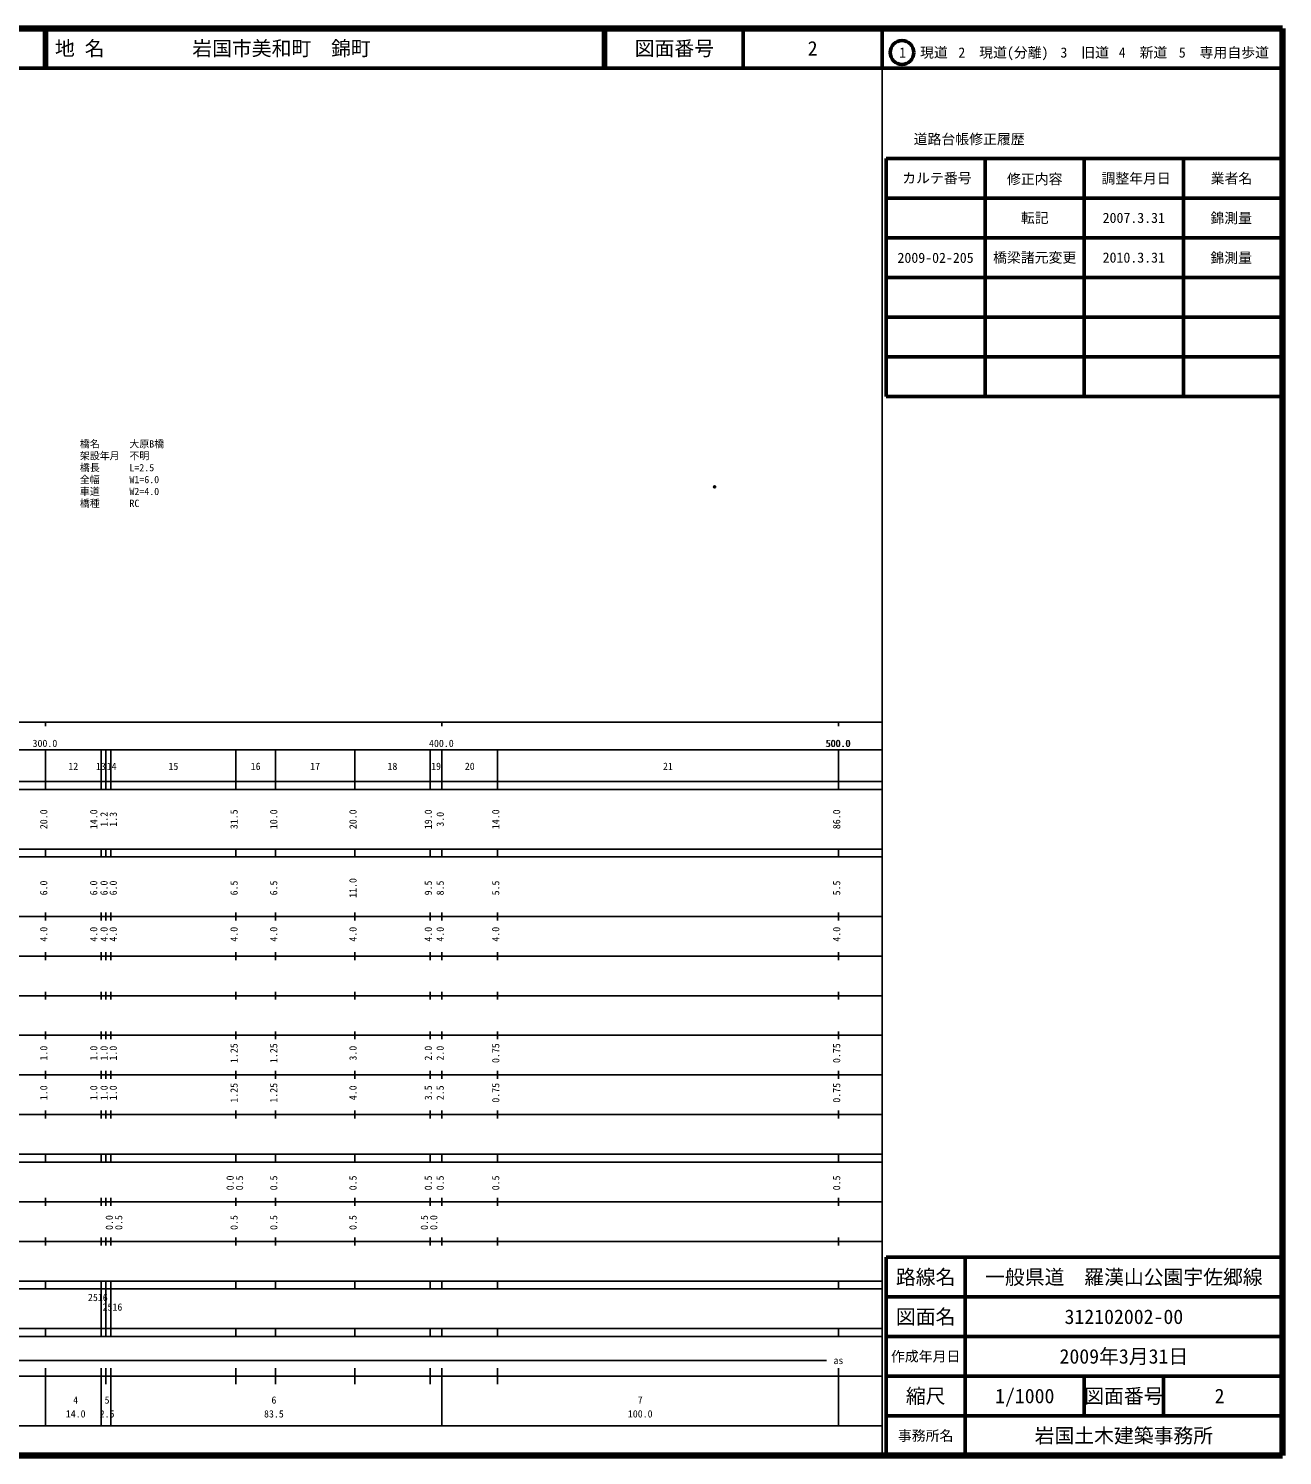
# Model space of a CAD drawing. Units: millimetres on the paper. Extents: x 40 to 680, y 20 to 380.
# Drawn here: x 363.7 to 680, y 20 to 380 of the extents above; entities that cross this region are included whole.
import ezdxf
from ezdxf.enums import TextEntityAlignment as Align

# ---------------------------------------------------------------- set-up
doc = ezdxf.new("R2010")
doc.units = ezdxf.units.MM
doc.header["$PDMODE"] = 32
doc.header["$PDSIZE"] = 0.5
for name, color, linetype in [('M-OTRS', 6, 'Continuous'), ('M-STR-HTXT', 7, 'Continuous'), ('M-TTL-TXT', 7, 'Continuous')]:
    doc.layers.add(name, color=color, linetype=linetype)
for name, color, linetype, lineweight in [('M-TTL', 2, 'Continuous', 140), ('M-TTL-BAND', 7, 'Continuous', 25), ('M-TTL-FRAM', 2, 'Continuous', 50), ('M-TTL-LINE', 7, 'Continuous', 50)]:
    doc.layers.add(name, color=color, linetype=linetype, lineweight=lineweight)
doc.styles.add('ＭＳ ゴシック', font='')
doc.styles.get('ＭＳ ゴシック').set_extended_font_data('MS Gothic')

msp = doc.modelspace()

# ---------------------------------------------------------------- linework, layer by layer
at = {"layer": 'M-OTRS'}
msp.add_point((536.777, 264.352), dxfattribs=at)
at = {"layer": 'M-TTL'}
for p, q in [((680, 380), (40, 380)), ((680, 20), (680, 380)), ((40, 20), (680, 20))]:
    msp.add_line(p, q, dxfattribs=at)
at = {"layer": 'M-TTL-BAND'}
for p, q in [((579, 20), (579, 370)), ((40, 205), (579, 205)), ((368, 205), (368, 204)), ((468, 205), (468, 204)), ((568, 205), (568, 204)), ((68, 198), (579, 198)), ((368, 188), (368, 198)), ((382, 188), (382, 198)), ((383.2, 188), (383.2, 198)), ((384.5, 188), (384.5, 198)), ((416, 188), (416, 198)), ((426, 188), (426, 198)), ((446, 188), (446, 198)), ((465, 188), (465, 198)), ((468, 188), (468, 198)), ((482, 188), (482, 198)), ((568, 188), (568, 198)), ((40, 190), (579, 190)), ((40, 188), (579, 188)), ((40, 173), (579, 173)), ((368, 171), (368, 173)), ((382, 171), (382, 173)), ((383.2, 171), (383.2, 173)), ((384.5, 171), (384.5, 173)), ((416, 171), (416, 173)), ((426, 171), (426, 173)), ((446, 171), (446, 173)), ((465, 171), (465, 173)), ((468, 171), (468, 173)), ((482, 171), (482, 173)), ((568, 171), (568, 173)), ((40, 171), (579, 171)), ((40, 156), (579, 156)), ((368, 155), (368, 157)), ((382, 155), (382, 157)), ((383.2, 155), (383.2, 157)), ((384.5, 155), (384.5, 157)), ((416, 155), (416, 157)), ((426, 155), (426, 157)), ((446, 155), (446, 157)), ((465, 155), (465, 157)), ((468, 155), (468, 157)), ((482, 155), (482, 157)), ((568, 155), (568, 157)), ((46, 146), (579, 146)), ((368, 145), (368, 147)), ((382, 145), (382, 147)), ((383.2, 145), (383.2, 147)), ((384.5, 145), (384.5, 147)), ((416, 145), (416, 147)), ((426, 145), (426, 147)), ((446, 145), (446, 147)), ((465, 145), (465, 147)), ((468, 145), (468, 147)), ((482, 145), (482, 147)), ((568, 145), (568, 147)), ((368, 135), (368, 137)), ((382, 135), (382, 137)), ((383.2, 135), (383.2, 137)), ((384.5, 135), (384.5, 137)), ((416, 135), (416, 137)), ((426, 135), (426, 137)), ((446, 135), (446, 137)), ((465, 135), (465, 137)), ((468, 135), (468, 137)), ((482, 135), (482, 137)), ((568, 135), (568, 137)), ((52, 136), (579, 136)), ((46, 126), (579, 126)), ((368, 125), (368, 127)), ((382, 125), (382, 127)), ((383.2, 125), (383.2, 127)), ((384.5, 125), (384.5, 127)), ((416, 125), (416, 127)), ((426, 125), (426, 127)), ((446, 125), (446, 127)), ((465, 125), (465, 127)), ((468, 125), (468, 127)), ((482, 125), (482, 127)), ((568, 125), (568, 127)), ((52, 116), (579, 116)), ((368, 115), (368, 117)), ((382, 115), (382, 117)), ((383.2, 115), (383.2, 117)), ((384.5, 115), (384.5, 117)), ((416, 115), (416, 117)), ((426, 115), (426, 117)), ((446, 115), (446, 117)), ((465, 115), (465, 117)), ((468, 115), (468, 117)), ((482, 115), (482, 117)), ((568, 115), (568, 117)), ((46, 106), (579, 106)), ((368, 105), (368, 107)), ((382, 105), (382, 107)), ((383.2, 105), (383.2, 107)), ((384.5, 105), (384.5, 107)), ((416, 105), (416, 107)), ((426, 105), (426, 107)), ((446, 105), (446, 107)), ((465, 105), (465, 107)), ((468, 105), (468, 107)), ((482, 105), (482, 107)), ((568, 105), (568, 107)), ((40, 96), (579, 96)), ((40, 94), (579, 94)), ((368, 94), (368, 96)), ((382, 94), (382, 96)), ((383.2, 94), (383.2, 96)), ((384.5, 94), (384.5, 96)), ((416, 94), (416, 96)), ((426, 94), (426, 96)), ((446, 94), (446, 96)), ((465, 94), (465, 96)), ((468, 94), (468, 96)), ((482, 94), (482, 96)), ((568, 94), (568, 96)), ((49, 84), (579, 84)), ((368, 83), (368, 85)), ((382, 83), (382, 85)), ((383.2, 83), (383.2, 85)), ((384.5, 83), (384.5, 85)), ((416, 83), (416, 85)), ((426, 83), (426, 85)), ((446, 83), (446, 85)), ((465, 83), (465, 85)), ((468, 83), (468, 85)), ((482, 83), (482, 85)), ((568, 83), (568, 85)), ((40, 74), (579, 74)), ((368, 73), (368, 75)), ((382, 73), (382, 75)), ((383.2, 73), (383.2, 75)), ((384.5, 73), (384.5, 75)), ((416, 73), (416, 75)), ((426, 73), (426, 75)), ((446, 73), (446, 75)), ((465, 73), (465, 75)), ((468, 73), (468, 75)), ((482, 73), (482, 75)), ((568, 73), (568, 75)), ((40, 64), (579, 64)), ((40, 62), (579, 62)), ((368, 62), (368, 64)), ((382, 62), (382, 64)), ((382, 52), (382, 62)), ((383.2, 62), (383.2, 64)), ((383.2, 52), (383.2, 62)), ((383.2, 52), (383.2, 62)), ((384.5, 62), (384.5, 64)), ((384.5, 52), (384.5, 62)), ((416, 62), (416, 64)), ((426, 62), (426, 64)), ((446, 62), (446, 64)), ((465, 62), (465, 64)), ((468, 62), (468, 64)), ((482, 62), (482, 64)), ((568, 62), (568, 64)), ((40, 52), (579, 52)), ((368, 50), (368, 52)), ((382, 50), (382, 52)), ((383.2, 50), (383.2, 52)), ((384.5, 50), (384.5, 52)), ((416, 50), (416, 52)), ((426, 50), (426, 52)), ((446, 50), (446, 52)), ((465, 50), (465, 52)), ((468, 50), (468, 52)), ((482, 50), (482, 52)), ((568, 50), (568, 52)), ((40, 50), (579, 50)), ((71, 44), (565, 44)), ((40, 40), (579, 40)), ((368, 27.5), (368, 42)), ((382, 27.5), (382, 42)), ((383.2, 38), (383.2, 42)), ((384.5, 27.5), (384.5, 42)), ((416, 38), (416, 42)), ((426, 38), (426, 42)), ((446, 38), (446, 42)), ((465, 38), (465, 42)), ((468, 27.5), (468, 42)), ((482, 38), (482, 42)), ((568, 27.5), (568, 42)), ((68, 27.5), (579, 27.5))]:
    msp.add_line(p, q, dxfattribs=at)
at = {"layer": 'M-TTL-FRAM'}
for p, q in [((580, 347.197), (580, 287.197)), ((580, 347.197), (680, 347.197)), ((580, 287.197), (680, 287.197)), ((680, 70), (580, 70)), ((580, 70), (580, 20))]:
    msp.add_line(p, q, dxfattribs=at)
at = {"layer": 'M-TTL-LINE'}
for p, q in [((367.75, 380), (367.75, 370)), ((368.25, 380), (368.25, 370)), ((508.747, 380), (508.747, 370)), ((509.247, 380), (509.247, 370)), ((543.997, 380), (543.997, 370)), ((579, 380), (579, 370)), ((40, 370), (680, 370)), ((605, 347.197), (605, 287.197)), ((630, 347.197), (630, 287.197)), ((655, 347.197), (655, 287.197)), ((580, 337.197), (680, 337.197)), ((580, 327.197), (680, 327.197)), ((580, 317.197), (680, 317.197)), ((580, 307.197), (680, 307.197)), ((580, 297.197), (680, 297.197)), ((600, 70), (600, 20)), ((680, 60), (580, 60)), ((680, 50), (580, 50)), ((680, 40), (580, 40)), ((630, 40), (630, 30)), ((650, 40), (650, 30)), ((680, 30), (580, 30))]:
    msp.add_line(p, q, dxfattribs=at)
msp.add_circle((584.031, 373.958), 3, dxfattribs=at)

# ---------------------------------------------------------------- texts
at = {"layer": 'M-STR-HTXT', "style": 'ＭＳ ゴシック'}
for s, p in [('橋名\u3000\u3000\u3000大原B橋', (376.665, 273.749)), ('橋長\u3000\u3000\u3000L=2.5', (376.665, 267.749)), ('架設年月\u3000不明\u3000', (376.665, 270.749)), ('全幅\u3000\u3000\u3000W1=6.0', (376.665, 264.749)), ('車道\u3000\u3000\u3000W2=4.0', (376.665, 261.749)), ('橋種\u3000\u3000\u3000RC', (376.665, 258.749))]:
    msp.add_text(s, height=1.833, dxfattribs=at).set_placement(p, align=Align.BOTTOM_LEFT)
at = {"layer": 'M-TTL-BAND', "style": 'ＭＳ ゴシック'}
for s, p in [('300.0', (367.844, 198.195)), ('400.0', (467.844, 198.195)), ('500.0', (567.844, 198.195)), ('500.0', (568, 198.195)), ('12', (375, 192.405)), ('13', (381.97, 192.405)), ('14', (384.672, 192.405)), ('15', (400.25, 192.405)), ('16', (421, 192.405)), ('17', (436, 192.405)), ('18', (455.5, 192.405)), ('19', (466.5, 192.405)), ('20', (475, 192.405)), ('21', (525, 192.405)), ('as', (568, 42.5)), ('4', (375.6, 32.523)), ('5', (383.521, 32.523)), ('6', (425.6, 32.523)), ('7', (518, 32.523)), ('14.0', (375.6, 29.033)), ('2.5', (383.521, 29.033)), ('83.5', (425.6, 29.033)), ('100.0', (518, 29.033))]:
    msp.add_text(s, height=1.833, dxfattribs=at).set_placement(p, align=Align.BOTTOM_CENTER)
for s, p in [('20.0', (369, 180.5)), ('14.0', (381.599, 180.5)), ('1.2', (384.2, 180.5)), ('1.3', (386.532, 180.5)), ('31.5', (417, 180.5)), ('10.0', (427, 180.5)), ('20.0', (447, 180.5)), ('19.0', (466, 180.5)), ('3.0', (469, 180.5)), ('14.0', (483, 180.5)), ('86.0', (569, 180.5)), ('6.0', (369, 163.174)), ('6.0', (381.599, 163.174)), ('6.0', (384.2, 163.174)), ('6.0', (386.532, 163.174)), ('6.5', (417, 163.174)), ('6.5', (427, 163.174)), ('11.0', (447, 163.174)), ('9.5', (466, 163.174)), ('8.5', (469, 163.174)), ('5.5', (483, 163.174)), ('5.5', (569, 163.174)), ('4.0', (369, 151.5)), ('4.0', (381.599, 151.5)), ('4.0', (384.2, 151.5)), ('4.0', (386.532, 151.5)), ('4.0', (417, 151.5)), ('4.0', (427, 151.5)), ('4.0', (447, 151.5)), ('4.0', (466, 151.5)), ('4.0', (469, 151.5)), ('4.0', (483, 151.5)), ('4.0', (569, 151.5)), ('1.0', (369, 121.5)), ('1.0', (381.599, 121.5)), ('1.0', (384.2, 121.5)), ('1.0', (386.532, 121.5)), ('1.25', (417, 121.5)), ('1.25', (427, 121.5)), ('3.0', (447, 121.5)), ('2.0', (466, 121.5)), ('2.0', (469, 121.5)), ('0.75', (483, 121.5)), ('0.75', (569, 121.5)), ('1.0', (369, 111.5)), ('1.0', (381.599, 111.5)), ('1.0', (384.2, 111.5)), ('1.0', (386.532, 111.5)), ('1.25', (417, 111.5)), ('1.25', (427, 111.5)), ('4.0', (447, 111.5)), ('3.5', (466, 111.5)), ('2.5', (469, 111.5)), ('0.75', (483, 111.5)), ('0.75', (569, 111.5)), ('0.0', (416, 88.764)), ('0.5', (418.37, 88.764)), ('0.5', (427, 88.764)), ('0.5', (447, 88.764)), ('0.5', (466, 88.764)), ('0.5', (469, 88.764)), ('0.5', (483, 88.764)), ('0.5', (569, 88.764)), ('0.0', (385.532, 78.764)), ('0.5', (387.902, 78.764)), ('0.5', (417, 78.764)), ('0.5', (427, 78.764)), ('0.5', (447, 78.764)), ('0.5', (465, 78.764)), ('0.0', (467.37, 78.764))]:
    msp.add_text(s, height=1.833, rotation=90, dxfattribs=at).set_placement(p, align=Align.BOTTOM_CENTER)
for p in [(378.699, 58.405), (382.382, 55.986)]:
    msp.add_text('2516', height=1.833, dxfattribs=at).set_placement(p, align=Align.BOTTOM_LEFT)
at = {"layer": 'M-TTL-TXT', "style": 'ＭＳ ゴシック'}
for s, p in [('地 名', (370.38, 375)), ('岩国市美和町\u3000錦町', (405.024, 375))]:
    msp.add_text(s, height=3.666, dxfattribs=at).set_placement(p, align=Align.MIDDLE_LEFT)
for s, height, p in [('図面番号', 3.666, (526.622, 375)), ('2', 3.666, (561.497, 375)), ('1\u3000現道', 2.566, (589.448, 373.958)), ('2\u3000現道(分離)', 2.566, (609.619, 373.958)), ('3\u3000旧道', 2.566, (630.121, 373.958)), ('4\u3000新道', 2.566, (644.824, 373.958)), ('5\u3000専用自歩道', 2.566, (665.228, 373.958)), ('道路台帳修正履歴', 2.566, (600.968, 352.113)), ('カルテ番号', 2.566, (592.839, 342.277)), ('修正内容', 2.566, (617.509, 342.023)), ('調整年月日', 2.566, (643.089, 342.197)), ('業者名', 2.566, (667.134, 342.197)), ('転記', 2.566, (617.5, 332.245)), ('2007.3.31', 2.566, (642.5, 332.245)), ('錦測量', 2.566, (667.077, 332.189)), ('2009-02-205', 2.566, (592.5, 322.165)), ('橋梁諸元変更', 2.566, (617.5, 322.222)), ('2010.3.31', 2.566, (642.5, 322.222)), ('錦測量', 2.566, (667.077, 322.165)), ('路線名', 3.666, (590, 65)), ('路線名', 3.666, (590, 65)), ('一般県道\u3000羅漢山公園宇佐郷線', 3.666, (640, 65)), ('図面名', 3.666, (590, 55)), ('図面名', 3.666, (590, 55)), ('312102002-00', 3.666, (640, 55)), ('2009年3月31日', 3.666, (640, 45)), ('作成年月日', 2.566, (590, 45)), ('作成年月日', 2.566, (590, 45)), ('縮尺', 3.666, (590, 35)), ('縮尺', 3.666, (590, 35)), ('1/1000', 3.666, (615, 35)), ('図面番号', 3.666, (640, 35)), ('図面番号', 3.666, (640, 35)), ('2', 3.666, (664.125, 35)), ('事務所名', 2.566, (590, 25)), ('事務所名', 2.566, (590, 25)), ('岩国土木建築事務所', 3.666, (640, 25))]:
    msp.add_text(s, height=height, dxfattribs=at).set_placement(p, align=Align.MIDDLE_CENTER)

doc.saveas('drawing.dxf')
